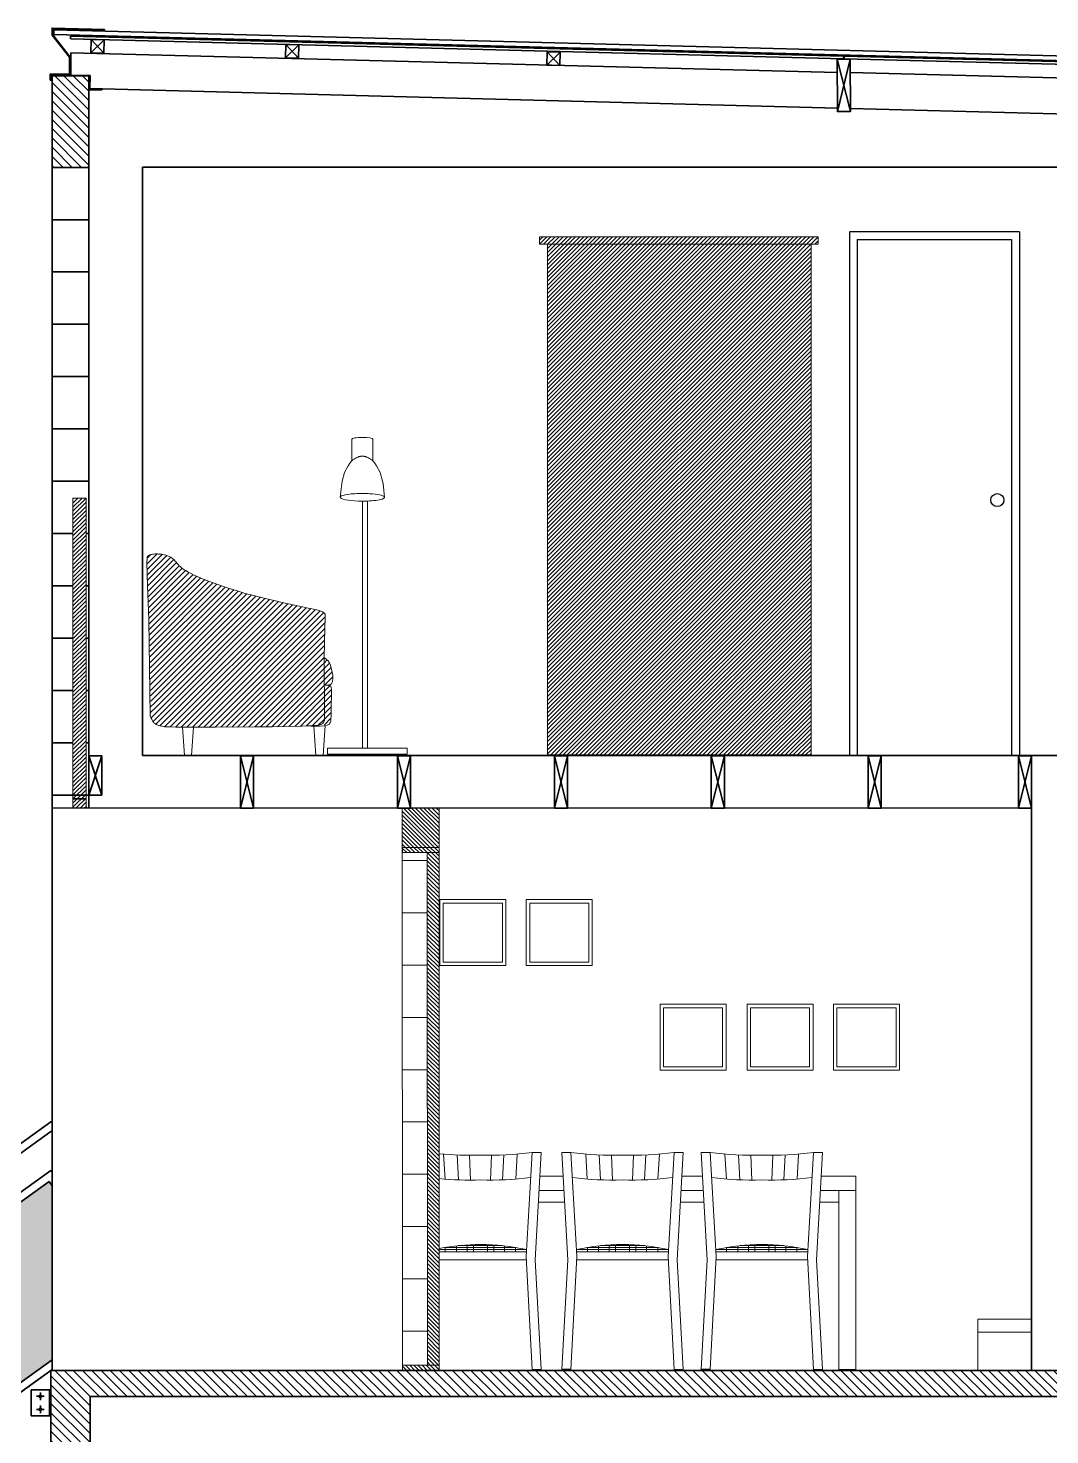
# Model space of a CAD drawing. Header units: metres. Extents: x -90 to 10476, y -9 to 23.
# Drawn here: x -18.14 to -14.23, y 7.2 to 12.58 of the extents above; entities that cross this region are included whole.
import ezdxf

# ---------------------------------------------------------------- set-up
doc = ezdxf.new("R2010")
doc.units = ezdxf.units.M
doc.header["$LTSCALE"] = 5
doc.header["$MEASUREMENT"] = 0
doc.layers.get('0').update_dxf_attribs({"color": 253})
for name, color, linetype, lineweight in [('A-DOOR-FULL', 181, 'Continuous', 25), ('A-ELEV-MBE1', 7, 'Continuous', 35), ('A-ELEV-PATT', 255, 'Continuous', 18), ('A-FURN', 253, 'Continuous', 18), ('A-SECT-MCUT', 7, 'Continuous', 35), ('A-SECT-PATT', 8, 'Continuous', 18)]:
    doc.layers.add(name, color=color, linetype=linetype, lineweight=lineweight)
doc.layers.add('ASHADE', color=7, linetype='Continuous')
pattern_1 = [(135, (-32.031474, 1.858333), (-0.01767767, -0.01767767), [])]
pattern_2 = [(135, (0, -3e-15), (-0.007857724, -0.007857724), [])]

# ---------------------------------------------------------------- blocks, each defined once
blk = doc.blocks.new('A$C23384007')
for points in [[(-30.66, 266.74), (-157.86, 266.74), (-157.86, 263.41), (-30.66, 263.41)], [(-33.9, 263.41), (-154.31, 263.41), (-154.31, 30.26), (-33.9, 30.26)]]:
    blk.add_lwpolyline(points, close=True)

msp = doc.modelspace()

# ---------------------------------------------------------------- hatches: boundary and pattern name
at = {"layer": 'A-ELEV-PATT', "true_color": 0x636466}
h = msp.add_hatch(dxfattribs=at)
h.set_pattern_fill('ANSI31', color=251, scale=0.0035, angle=90)
h.set_pattern_definition(pattern_2)
h.paths.add_polyline_path([(-16.564, 9.5975), (-16.6732, 9.5974), (-16.6732, 9.5972), (-16.7047, 9.5972), (-16.7046, 9.4472), (-16.564, 9.4472)])
h = msp.add_hatch(dxfattribs=at)
h.set_pattern_fill('ANSI31', color=251, scale=0.0035, angle=90)
h.set_pattern_definition(pattern_2)
h.paths.add_polyline_path([(-16.564, 9.4472), (-16.7039, 9.4472), (-16.7039, 9.4272), (-16.564, 9.4272)])
h.paths.add_polyline_path([(-16.5639, 7.4672), (-16.7039, 7.4672), (-16.7039, 7.4472), (-16.5639, 7.4472)])
h = msp.add_hatch(dxfattribs=at)
h.set_pattern_fill('ANSI31', color=251, scale=0.0035, angle=90)
h.set_pattern_definition(pattern_2)
h.paths.add_polyline_path([(-16.564, 9.4272), (-16.609, 9.4272), (-16.6089, 7.4672), (-16.5639, 7.4672)])
at = {"layer": 'A-FURN', "true_color": 0x636466}
h = msp.add_hatch(dxfattribs=at)
h.set_pattern_fill('ANSI31', color=251, scale=0.0035)
h.set_pattern_definition([(45, (14.673119, 0.00189), (-0.007857724, 0.007857724), [])])
h.paths.add_polyline_path([(-15.1417, 11.7534), (-16.1501, 11.7534), (-16.1501, 9.8008), (-15.1417, 9.8008)])
h.paths.add_polyline_path([(-15.1145, 11.7813), (-16.1798, 11.7813), (-16.1798, 11.7534), (-15.1145, 11.7534)])
h = msp.add_hatch(dxfattribs=at)
h.set_pattern_fill('ANSI31', color=251, scale=0.0048)
h.set_pattern_definition([(45, (11.957163, -0.005482), (-0.010776307, 0.010776307), [])])
h.paths.add_polyline_path([(-17.6739, 10.3264), (-17.676, 10.3796), (-17.678, 10.425), (-17.6797, 10.4626), (-17.6808, 10.4925), (-17.6814, 10.5154), (-17.6815, 10.5322), (-17.6812, 10.5441), (-17.6807, 10.5519), (-17.6798, 10.5566), (-17.6788, 10.5592), (-17.6776, 10.5607), (-17.6763, 10.5619), (-17.675, 10.5629), (-17.6735, 10.5638), (-17.672, 10.5647), (-17.6703, 10.5654), (-17.6685, 10.566), (-17.6666, 10.5666), (-17.6645, 10.5671), (-17.6623, 10.5675), (-17.6599, 10.5679), (-17.6574, 10.5683), (-17.6548, 10.5686), (-17.6521, 10.5688), (-17.6493, 10.5689), (-17.6464, 10.569), (-17.6434, 10.569), (-17.6404, 10.569), (-17.6373, 10.5688), (-17.6341, 10.5686), (-17.6309, 10.5682), (-17.6277, 10.5679), (-17.6245, 10.5674), (-17.6212, 10.5669), (-17.618, 10.5663), (-17.6147, 10.5656), (-17.6115, 10.5649), (-17.6082, 10.564), (-17.6051, 10.5631), (-17.602, 10.5621), (-17.599, 10.5611), (-17.5961, 10.5599), (-17.5933, 10.5585), (-17.5906, 10.5571), (-17.5881, 10.5556), (-17.5857, 10.5539), (-17.5834, 10.5521), (-17.5812, 10.5503), (-17.579, 10.5483), (-17.577, 10.5463), (-17.5749, 10.5442), (-17.5729, 10.542), (-17.571, 10.5397), (-17.569, 10.5374), (-17.5672, 10.5352), (-17.5593, 10.5255), (-17.5546, 10.5205), (-17.5492, 10.516), (-17.5412, 10.5105), (-17.5324, 10.5054), (-17.5253, 10.5014), (-17.5171, 10.4971), (-17.5078, 10.4923), (-17.4973, 10.4873), (-17.4857, 10.4819), (-17.4731, 10.4763), (-17.4594, 10.4705), (-17.4446, 10.4645), (-17.4288, 10.4584), (-17.4118, 10.4522), (-17.3938, 10.4459), (-17.3747, 10.4395), (-17.3544, 10.4331), (-17.3329, 10.4266), (-17.3102, 10.4201), (-17.2863, 10.4135), (-17.2612, 10.407), (-17.2353, 10.4005), (-17.2093, 10.3942), (-17.1836, 10.3882), (-17.1589, 10.3825), (-17.1356, 10.3773), (-17.1143, 10.3726), (-17.0955, 10.3685), (-17.0797, 10.3651), (-17.0666, 10.3624), (-17.0559, 10.3602), (-17.0472, 10.3584), (-17.0403, 10.357), (-17.0347, 10.3558), (-17.0301, 10.3547), (-17.0263, 10.3537), (-17.0228, 10.3527), (-17.0196, 10.3516), (-17.0167, 10.3505), (-17.0142, 10.3494), (-17.0119, 10.3484), (-17.0099, 10.3474), (-17.0081, 10.3464), (-17.0066, 10.3456), (-17.0053, 10.3449), (-17.0043, 10.3442), (-17.0034, 10.3437), (-17.0026, 10.3431), (-17.002, 10.3426), (-17.0015, 10.3421), (-17.0011, 10.3415), (-17.0007, 10.3408), (-17.0003, 10.34), (-16.9999, 10.3389), (-16.9997, 10.337), (-16.9994, 10.3342), (-16.9993, 10.3302), (-16.9993, 10.3247), (-16.9994, 10.3174), (-16.9996, 10.308), (-17, 10.2964), (-17.0005, 10.2828), (-17.0013, 10.2617), (-17.1728, 10.2528), (-17.2584, 10.2405), (-17.3226, 10.2251), (-17.3308, 10.218), (-17.3417, 10.2175), (-17.3561, 10.2166), (-17.3701, 10.2156), (-17.3838, 10.2145), (-17.3971, 10.2131), (-17.41, 10.2116), (-17.4225, 10.2097), (-17.4346, 10.2076), (-17.4464, 10.2052), (-17.4579, 10.2025), (-17.469, 10.1994), (-17.4798, 10.1959), (-17.4903, 10.192), (-17.5005, 10.1879), (-17.5104, 10.1834), (-17.5201, 10.1787), (-17.5296, 10.1737), (-17.5389, 10.1685), (-17.548, 10.1632), (-17.557, 10.1577), (-17.5658, 10.1521), (-17.5744, 10.1464), (-17.5827, 10.1406), (-17.5908, 10.1349), (-17.5985, 10.1291), (-17.6058, 10.1234), (-17.6127, 10.1177), (-17.6192, 10.1122), (-17.6253, 10.1067), (-17.6309, 10.1014), (-17.6361, 10.0961), (-17.6433, 10.0883), (-17.6515, 10.0781), (-17.6584, 10.068), (-17.6639, 10.0582), (-17.6682, 10.0485), (-17.6687, 10.1224), (-17.67, 10.1977), (-17.6718, 10.2658)])
h.paths.add_polyline_path([(-17.4464, 10.2052), (-17.4346, 10.2076), (-17.4225, 10.2097), (-17.41, 10.2116), (-17.3971, 10.2131), (-17.3838, 10.2145), (-17.3701, 10.2156), (-17.3561, 10.2166), (-17.3417, 10.2175), (-17.3271, 10.2182), (-17.3123, 10.2188), (-17.2974, 10.2194), (-17.2824, 10.22), (-17.2674, 10.2206), (-17.2526, 10.2212), (-17.2379, 10.2219), (-17.2232, 10.2227), (-17.2084, 10.2234), (-17.1935, 10.224), (-17.1781, 10.2246), (-17.1624, 10.225), (-17.146, 10.2252), (-17.1288, 10.2251), (-17.1109, 10.2248), (-17.0922, 10.2243), (-17.0727, 10.2237), (-17.0526, 10.2229), (-17.0318, 10.2221), (-17.0105, 10.2214), (-17.0027, 10.2211), (-17.0029, 10.2162), (-17.0034, 10.1985), (-17.0037, 10.1811), (-17.004, 10.1643), (-17.0041, 10.1434), (-17.007, 10.1434), (-17.0232, 10.1433), (-17.04, 10.1433), (-17.0571, 10.1433), (-17.0745, 10.1435), (-17.092, 10.1436), (-17.1096, 10.1437), (-17.1271, 10.1438), (-17.1445, 10.1439), (-17.1617, 10.1439), (-17.1787, 10.1439), (-17.1954, 10.1438), (-17.2119, 10.1436), (-17.2281, 10.1434), (-17.244, 10.143), (-17.2595, 10.1426), (-17.2748, 10.1422), (-17.2897, 10.1416), (-17.3043, 10.1409), (-17.3185, 10.1401), (-17.3324, 10.1392), (-17.3459, 10.1382), (-17.3591, 10.137), (-17.372, 10.1357), (-17.3846, 10.1343), (-17.3968, 10.1326), (-17.4087, 10.1308), (-17.4204, 10.1288), (-17.4317, 10.1266), (-17.4429, 10.1242), (-17.4538, 10.1216), (-17.4644, 10.1188), (-17.4749, 10.1157), (-17.4852, 10.1125), (-17.4953, 10.1092), (-17.5052, 10.1059), (-17.5149, 10.1026), (-17.5243, 10.0995), (-17.5336, 10.0967), (-17.5426, 10.0941), (-17.5514, 10.0918), (-17.5599, 10.0898), (-17.5681, 10.088), (-17.581, 10.0851), (-17.5943, 10.0815), (-17.6057, 10.0768), (-17.6152, 10.0704), (-17.6217, 10.0644), (-17.6258, 10.0602), (-17.6298, 10.0558), (-17.6339, 10.0511), (-17.6381, 10.0463), (-17.6426, 10.0413), (-17.6503, 10.0328), (-17.6578, 10.0237), (-17.6643, 10.0131), (-17.6652, 10.0145), (-17.6666, 10.0169), (-17.6679, 10.0194), (-17.6682, 10.0202), (-17.6681, 10.04), (-17.6682, 10.0479), (-17.667, 10.0513), (-17.665, 10.0559), (-17.6626, 10.0607), (-17.6598, 10.0655), (-17.6567, 10.0705), (-17.6533, 10.0755), (-17.6495, 10.0806), (-17.6454, 10.0857), (-17.6409, 10.0908), (-17.6361, 10.0961), (-17.6309, 10.1014), (-17.6253, 10.1067), (-17.6192, 10.1122), (-17.6127, 10.1177), (-17.6058, 10.1234), (-17.5985, 10.1291), (-17.5908, 10.1349), (-17.5827, 10.1406), (-17.5744, 10.1464), (-17.5658, 10.1521), (-17.557, 10.1577), (-17.548, 10.1632), (-17.5389, 10.1685), (-17.5296, 10.1737), (-17.5201, 10.1787), (-17.5104, 10.1834), (-17.5005, 10.1879), (-17.4903, 10.192), (-17.4798, 10.1959), (-17.469, 10.1994), (-17.4579, 10.2025)])
h.paths.add_polyline_path([(-17.2584, 10.2405), (-17.1728, 10.2528), (-17.0013, 10.2617), (-17.0017, 10.2511), (-17.0023, 10.2339), (-17.0027, 10.2211), (-17.0105, 10.2214), (-17.0318, 10.2221), (-17.0526, 10.2229), (-17.0727, 10.2237), (-17.0922, 10.2243), (-17.1109, 10.2248), (-17.1288, 10.2251), (-17.146, 10.2252), (-17.1624, 10.225), (-17.1781, 10.2246), (-17.1935, 10.224), (-17.2084, 10.2234), (-17.2232, 10.2227), (-17.2379, 10.2219), (-17.2526, 10.2212), (-17.2674, 10.2206), (-17.2824, 10.22), (-17.2974, 10.2194), (-17.3123, 10.2188), (-17.3308, 10.218), (-17.3226, 10.2251)], flags=17)
h.paths.add_polyline_path([(-17.6339, 10.0511), (-17.6298, 10.0558), (-17.6258, 10.0602), (-17.6217, 10.0644), (-17.6175, 10.0683), (-17.613, 10.0719), (-17.6082, 10.0751), (-17.6028, 10.078), (-17.5969, 10.0804), (-17.5904, 10.0825), (-17.5834, 10.0844), (-17.576, 10.0862), (-17.5681, 10.088), (-17.5542, 10.0911), (-17.5426, 10.0941), (-17.5336, 10.0967), (-17.5243, 10.0995), (-17.5149, 10.1026), (-17.5052, 10.1059), (-17.4953, 10.1092), (-17.4852, 10.1125), (-17.4749, 10.1157), (-17.4644, 10.1188), (-17.4538, 10.1216), (-17.4429, 10.1242), (-17.4317, 10.1266), (-17.4204, 10.1288), (-17.4087, 10.1308), (-17.3968, 10.1326), (-17.3846, 10.1343), (-17.372, 10.1357), (-17.3591, 10.137), (-17.3459, 10.1382), (-17.3324, 10.1392), (-17.3185, 10.1401), (-17.3043, 10.1409), (-17.2897, 10.1416), (-17.2748, 10.1422), (-17.2595, 10.1426), (-17.244, 10.143), (-17.2281, 10.1434), (-17.2119, 10.1436), (-17.1954, 10.1438), (-17.1787, 10.1439), (-17.1617, 10.1439), (-17.1445, 10.1439), (-17.1271, 10.1438), (-17.1096, 10.1437), (-17.092, 10.1436), (-17.0745, 10.1435), (-17.0571, 10.1433), (-17.04, 10.1433), (-17.0232, 10.1433), (-17.0041, 10.1434), (-17.0041, 10.1324), (-17.0039, 10.1169), (-17.0038, 10.1017), (-17.0035, 10.0864), (-17.0031, 10.0671), (-17.0029, 10.0554), (-17.0026, 10.0395), (-17.0023, 10.0235), (-17.0021, 10.0076), (-17.0019, 9.9923), (-17.0018, 9.9778), (-17.0018, 9.9644), (-17.0019, 9.9523), (-17.0021, 9.9419), (-17.0027, 9.9334), (-17.0044, 9.9267), (-17.0085, 9.9214), (-17.013, 9.9138), (-17.0249, 9.9109), (-17.0452, 9.9126), (-17.0691, 9.9112), (-17.1007, 9.9101), (-17.1404, 9.9093), (-17.1867, 9.9085), (-17.2376, 9.908), (-17.291, 9.9075), (-17.3447, 9.9072), (-17.3967, 9.907), (-17.4449, 9.9068), (-17.4794, 9.9068), (-17.4795, 9.9067), (-17.5448, 9.9067), (-17.5447, 9.9069), (-17.5501, 9.907), (-17.5719, 9.9072), (-17.5886, 9.9075), (-17.601, 9.9079), (-17.6102, 9.9084), (-17.617, 9.909), (-17.6223, 9.9097), (-17.627, 9.9105), (-17.6313, 9.9115), (-17.6351, 9.9126), (-17.6386, 9.9138), (-17.6418, 9.9151), (-17.6446, 9.9165), (-17.6473, 9.9181), (-17.6498, 9.9198), (-17.6521, 9.9217), (-17.6544, 9.9239), (-17.6566, 9.9264), (-17.6588, 9.9296), (-17.661, 9.9334), (-17.6634, 9.9381), (-17.6659, 9.9437), (-17.6685, 9.9505), (-17.6682, 10.0196), (-17.663, 10.0108), (-17.663, 10.0112), (-17.6604, 10.0079), (-17.657, 10.0038), (-17.655, 10.0014), (-17.653, 9.9987), (-17.6508, 9.9957), (-17.6485, 9.9924), (-17.6439, 9.9856), (-17.6391, 9.9787), (-17.6331, 9.9714), (-17.6265, 9.9652), (-17.6189, 9.9607), (-17.6101, 9.9578), (-17.5995, 9.9564), (-17.5897, 9.9564), (-17.5825, 9.9567), (-17.5696, 9.9572), (-17.5666, 9.9569), (-17.5748, 9.957), (-17.5825, 9.9567), (-17.5897, 9.9564), (-17.5962, 9.9564), (-17.6021, 9.9567), (-17.6074, 9.9574), (-17.6123, 9.9585), (-17.6168, 9.96), (-17.6209, 9.9618), (-17.6246, 9.9641), (-17.6282, 9.9668), (-17.6316, 9.97), (-17.6348, 9.9734), (-17.6378, 9.9772), (-17.6407, 9.981), (-17.6434, 9.9849), (-17.646, 9.9887), (-17.6512, 9.9964), (-17.6557, 10.0022), (-17.6588, 10.006), (-17.6605, 10.0082), (-17.6622, 10.0102), (-17.663, 10.0113), (-17.6628, 10.0143), (-17.6614, 10.0179), (-17.6589, 10.022), (-17.6555, 10.0265), (-17.6515, 10.0313), (-17.6472, 10.0362), (-17.6388, 10.0455)])
h.paths.add_polyline_path([(-17.0038, 10.1017), (-17.0039, 10.1169), (-17.0041, 10.1324), (-17.0041, 10.1434), (-16.9913, 10.1436), (-16.9797, 10.1439), (-16.9792, 10.1424), (-16.9784, 10.1399), (-16.9776, 10.1374), (-16.9768, 10.1347), (-16.9761, 10.1319), (-16.9753, 10.1289), (-16.9745, 10.1257), (-16.9737, 10.1223), (-16.9729, 10.1188), (-16.9722, 10.1153), (-16.9715, 10.1118), (-16.9709, 10.1084), (-16.9703, 10.1051), (-16.97, 10.1021), (-16.9697, 10.0992), (-16.9696, 10.0967), (-16.9697, 10.0943), (-16.9698, 10.0921), (-16.97, 10.0899), (-16.9704, 10.0879), (-16.9707, 10.0859), (-16.9712, 10.0839), (-16.9717, 10.0819), (-16.9722, 10.0798), (-16.9729, 10.0779), (-16.9737, 10.0759), (-16.9748, 10.0741), (-16.976, 10.0725), (-16.9775, 10.0711), (-16.9794, 10.0698), (-16.9815, 10.0689), (-16.9839, 10.0682), (-16.9863, 10.0677), (-16.9886, 10.0673), (-16.9907, 10.0671), (-16.9923, 10.067), (-16.9934, 10.067), (-16.9938, 10.0669), (-17.0031, 10.0671), (-17.0032, 10.071), (-17.0035, 10.0864)])
h.paths.add_polyline_path([(-17.0026, 10.0395), (-17.0029, 10.0554), (-17.0031, 10.0671), (-16.9934, 10.0669), (-16.9923, 10.0669), (-16.9907, 10.0668), (-16.9887, 10.0666), (-16.9865, 10.0663), (-16.9842, 10.0659), (-16.9821, 10.0653), (-16.9802, 10.0645), (-16.9787, 10.0634), (-16.9776, 10.0619), (-16.9768, 10.0597), (-16.9762, 10.0567), (-16.9759, 10.0527), (-16.9757, 10.0474), (-16.9757, 10.0407), (-16.9757, 10.0323), (-16.9757, 10.0222), (-16.9757, 10.0106), (-16.9758, 9.9982), (-16.9759, 9.9853), (-16.9762, 9.9723), (-16.9765, 9.9599), (-16.9769, 9.9496), (-17.002, 9.9481), (-17.0019, 9.9523), (-17.0018, 9.9644), (-17.0018, 9.9778), (-17.0019, 9.9923), (-17.0021, 10.0076), (-17.0023, 10.0235)])
h.paths.add_polyline_path([(-17.002, 9.9481), (-16.9769, 9.9496), (-16.977, 9.9483), (-16.9776, 9.9382), (-16.978, 9.9344), (-17.0026, 9.9344), (-17.0021, 9.9419)])
h.paths.add_polyline_path([(-17.0044, 9.9267), (-17.0024, 9.9344), (-16.978, 9.9344), (-16.9785, 9.9298), (-16.9806, 9.9231), (-16.9922, 9.9158), (-17.0223, 9.9158), (-17.0085, 9.9214)])
h.paths.add_polyline_path([(-17.004, 10.1643), (-17.0039, 10.1718), (-17.0012, 10.1705), (-16.9966, 10.1676), (-16.9928, 10.1647), (-16.9897, 10.1617), (-16.9872, 10.1587), (-16.9852, 10.1558), (-16.9836, 10.1529), (-16.9823, 10.1502), (-16.9811, 10.1475), (-16.9801, 10.145), (-16.9797, 10.1439), (-16.9913, 10.1436), (-17.0041, 10.1434), (-17.0041, 10.1481)])
at = {"layer": 'A-SECT-PATT'}
h = msp.add_hatch(dxfattribs=at)
h.set_pattern_fill('ANSI31', color=256, scale=0.2, angle=90, style=0)
h.set_pattern_definition(pattern_1)
h.paths.add_polyline_path([(-17.9039, 12.3972), (-17.9039, 12.0534), (-18.0439, 12.0534), (-18.0439, 12.3972)])
h.paths.add_polyline_path([(-17.9039, 12.0534), (-17.9039, 12.0472), (-18.0439, 12.0472), (-18.0439, 12.0534)])
h = msp.add_hatch(dxfattribs=at)
h.set_pattern_fill('ANSI31', color=256, scale=0.0035, angle=90, style=0)
h.set_pattern_definition([(45, (-42.338397, -16.408025), (-0.007857724, 0.007857724), [])])
h.paths.add_polyline_path([(-17.964, 10.7826), (-17.914, 10.7828), (-17.914, 9.5978), (-17.964, 9.5978)])
h = msp.add_hatch(dxfattribs=at)
h.set_pattern_fill('DOTS', color=256, scale=0.4, angle=362.9169, style=0)
h.set_pattern_definition([(2.91694, (-32.031474, 1.858333), (0.011211598, 0.025603712), [0, -0.025])])
h.paths.add_polyline_path([(-18.0554, 8.1692), (-18.0439, 8.1533), (-18.0439, 8.0472), (-18.0439, 7.8472), (-18.0439, 7.6472), (-18.0439, 7.4875), (-19.6681, 6.3186), (-19.9952, 6.7731)])
h = msp.add_hatch(dxfattribs=at)
h.set_pattern_fill('ANSI31', color=256, scale=0.2, angle=90, style=0)
h.set_pattern_definition(pattern_1)
h.paths.add_polyline_path([(-11.9986, 7.4472), (-11.9986, 7.0979), (-12.1486, 7.0979), (-12.1486, 7.3472), (-17.8986, 7.3472), (-17.8986, 7.0979), (-18.0486, 7.0979), (-18.0486, 7.4472)])

# ---------------------------------------------------------------- linework, layer by layer
msp.add_line((-17.9139, 9.6037), (-17.9139, 9.597))
at = {"layer": 'A-DOOR-FULL'}
for p, q in [((-14.3449, 11.8009), (-14.9949, 11.8009)), ((-14.9949, 11.8009), (-14.9946, 9.7994)), ((-14.3449, 11.8009), (-14.3449, 9.8009)), ((-14.9949, 11.7709), (-14.9949, 11.7709)), ((-14.9649, 11.7709), (-14.3749, 11.7709)), ((-14.9649, 11.7709), (-14.9649, 9.8009)), ((-14.3749, 11.7709), (-14.3745, 9.8009)), ((-14.3337, 11.7709), (-14.3337, 11.7709))]:
    msp.add_line(p, q, dxfattribs=at)
msp.add_circle((-14.4293, 10.7749), 0.025, dxfattribs=at)
at = {"layer": 'A-ELEV-MBE1'}
for p, q in [((-18.037, 12.5735), (-18.0375, 12.5555)), ((-11.987, 12.3983), (-18.0375, 12.5555)), ((-11.9865, 12.4163), (-18.037, 12.5735)), ((-17.8429, 12.574), (-17.843, 12.571)), ((-15.0418, 12.4097), (-17.9724, 12.4857)), ((-18.0506, 12.3807), (-18.0476, 12.3807)), ((-17.9716, 12.399), (-17.8987, 12.399)), ((-17.9039, 12.3937), (-17.9009, 12.3937)), ((-17.8987, 12.399), (-17.899, 12.349)), ((-13.5016, 12.371), (-14.9918, 12.4095)), ((-15.0406, 12.273), (-17.899, 12.349)), ((-17.8539, 12.3467), (-17.8539, 12.3437)), ((-13.5016, 12.2331), (-14.9906, 12.2717)), ((-18.0439, 12.0472), (-17.9039, 12.0472)), ((-18.0439, 7.4505), (-18.0439, 12.047)), ((-17.9039, 12.0472), (-17.904, 9.597)), ((-17.6986, 12.048), (-14.2986, 12.048)), ((-14.2986, 12.048), (-13.4986, 12.048)), ((-17.9139, 11.8472), (-18.0439, 11.8472)), ((-18.0439, 11.8472), (-18.0039, 11.8472)), ((-17.9139, 11.8472), (-17.9039, 11.8472)), ((-17.9039, 11.6472), (-18.0439, 11.6472)), ((-18.0439, 11.6472), (-18.0039, 11.6472)), ((-17.9039, 11.6472), (-18.0439, 11.6472)), ((-18.0439, 11.6472), (-18.0039, 11.6472)), ((-17.9039, 11.6472), (-18.0439, 11.6472)), ((-18.0439, 11.6472), (-18.0039, 11.6472)), ((-17.9139, 11.6472), (-17.9039, 11.6472)), ((-17.9639, 11.4472), (-18.0439, 11.4472)), ((-18.0439, 11.4472), (-18.0039, 11.4472)), ((-17.9139, 11.4472), (-18.0439, 11.4472)), ((-18.0439, 11.4472), (-18.0039, 11.4472)), ((-17.9139, 11.4472), (-17.9039, 11.4472)), ((-17.9639, 11.2472), (-18.0439, 11.2472)), ((-18.0439, 11.2472), (-18.0039, 11.2472)), ((-18.0439, 11.2472), (-17.9139, 11.2472)), ((-18.0039, 11.2472), (-18.0439, 11.2472)), ((-17.9139, 11.2472), (-17.9039, 11.2472)), ((-18.0439, 11.0472), (-17.9089, 11.0471)), ((-18.0039, 11.0472), (-18.0439, 11.0472)), ((-17.9139, 11.0471), (-17.9039, 11.0471)), ((-17.9639, 10.8471), (-18.0439, 10.8471)), ((-17.9639, 10.8471), (-17.9139, 10.8471)), ((-17.9139, 10.8471), (-17.9039, 10.8471)), ((-18.0439, 10.6472), (-17.9639, 10.6472)), ((-17.9139, 10.6471), (-17.9039, 10.6471)), ((-17.9639, 10.4472), (-18.0439, 10.4472)), ((-18.0439, 10.4472), (-17.9639, 10.4472)), ((-17.9139, 10.4471), (-17.9039, 10.4471)), ((-17.9639, 10.2472), (-18.0439, 10.2472)), ((-18.0439, 10.2472), (-17.9639, 10.2472)), ((-17.9139, 10.2471), (-17.9039, 10.2471)), ((-18.0439, 10.0472), (-17.9639, 10.0472)), ((-17.9639, 10.0472), (-18.0439, 10.0472)), ((-17.9139, 10.0472), (-17.9039, 10.0472)), ((-17.9039, 10.0472), (-17.9039, 9.8472)), ((-17.9639, 9.8472), (-18.0439, 9.8472)), ((-18.0439, 9.8472), (-17.9639, 9.8472)), ((-17.9139, 9.8472), (-17.9039, 9.8472)), ((-17.9039, 9.8472), (-17.9039, 9.6472)), ((-17.6986, 9.7985), (-14.2986, 9.7985)), ((-13.9486, 9.7985), (-14.8982, 9.7985)), ((-14.2986, 9.7772), (-14.2986, 7.4479)), ((-18.0439, 9.6472), (-17.9639, 9.6472)), ((-17.9639, 9.6472), (-18.0439, 9.6472)), ((-17.9639, 9.6472), (-17.9139, 9.6472)), ((-17.9639, 9.6322), (-17.9139, 9.6322)), ((-17.9139, 9.6472), (-17.9039, 9.6472)), ((-18.0439, 9.5969), (-14.2986, 9.5983)), ((-18.0486, 8.3972), (-21.5486, 5.8782)), ((-18.0486, 8.3972), (-18.0439, 8.3972)), ((-18.0486, 8.3602), (-21.5067, 5.8714)), ((-18.0486, 8.3602), (-18.0439, 8.3602)), ((-18.0486, 7.4472), (-21.5486, 4.9272)), ((-18.0486, 7.2008), (-18.0486, 7.4472)), ((-18.1236, 7.3732), (-18.1236, 7.2732)), ((-18.1236, 7.3732), (-18.0486, 7.3732)), ((-18.0536, 7.3732), (-18.0536, 7.2732)), ((-18.1036, 7.3482), (-18.0736, 7.3482)), ((-18.0886, 7.3332), (-18.0886, 7.3632)), ((-18.1236, 7.2732), (-18.0486, 7.2732)), ((-18.1036, 7.2982), (-18.0736, 7.2982)), ((-18.0886, 7.3132), (-18.0886, 7.2832))]:
    msp.add_line(p, q, dxfattribs=at)
for points in [[(-17.8429, 12.574), (-18.0439, 12.5796), (-18.0439, 12.5524), (-17.9772, 12.468), (-17.9772, 12.4037), (-18.0506, 12.4037), (-18.0506, 12.3807)], [(-17.843, 12.571), (-18.0409, 12.5765), (-18.0409, 12.5534), (-17.9742, 12.469), (-17.9742, 12.4007), (-18.0476, 12.4007), (-18.0476, 12.3807)], [(-17.9724, 12.4857), (-17.9716, 12.399)], [(-17.9039, 12.3937), (-17.9039, 12.3437), (-17.8539, 12.3437), (-17.8539, 12.3437)], [(-17.9009, 12.3937), (-17.9009, 12.3467), (-17.8539, 12.3467)], [(-17.6986, 9.7985), (-17.6986, 12.048)], [(-14.2986, 9.4485), (-14.2986, 7.4472)], [(-18.0439, 8.2047), (-18.0486, 8.2111), (-20.0371, 6.7799), (-19.6749, 6.2767), (-18.0439, 7.4505)], [(-18.0439, 8.1533), (-18.0554, 8.1692), (-19.9952, 6.7731), (-19.6681, 6.3186), (-18.0439, 7.4875)]]:
    msp.add_lwpolyline(points, dxfattribs=at)
for centre in [(-18.0886, 7.3482), (-18.0886, 7.2982)]:
    msp.add_circle(centre, 0.005, dxfattribs=at)
at = {"layer": 'A-ELEV-PATT'}
for p, q in [((-17.9139, 10.7826), (-17.9641, 10.7826)), ((-17.9641, 10.7826), (-17.9641, 9.5969)), ((-17.9139, 9.6037), (-17.9139, 10.7826)), ((-16.7039, 7.4472), (-16.7047, 9.5972)), ((-16.564, 9.5975), (-16.5639, 7.4472)), ((-16.7039, 9.4472), (-16.564, 9.4472)), ((-16.7039, 9.4472), (-16.7039, 9.4272)), ((-16.7039, 9.4272), (-16.564, 9.4272)), ((-16.609, 9.4272), (-16.6089, 7.4672)), ((-16.7047, 9.3972), (-16.609, 9.3972)), ((-16.609, 9.1972), (-16.7045, 9.1972)), ((-16.7045, 8.9972), (-16.609, 8.9972)), ((-16.609, 8.7972), (-16.7044, 8.7971)), ((-16.7044, 8.5971), (-16.609, 8.5971)), ((-16.609, 8.3971), (-16.7043, 8.3971)), ((-16.7043, 8.1971), (-16.609, 8.1971)), ((-16.6089, 7.9971), (-16.7041, 7.997)), ((-16.7041, 7.797), (-16.6089, 7.797)), ((-14.5036, 7.5929), (-14.5036, 7.6429)), ((-14.5036, 7.6429), (-14.2986, 7.6429)), ((-16.6089, 7.597), (-16.704, 7.597)), ((-14.5036, 7.4472), (-14.5036, 7.5929)), ((-14.5036, 7.5929), (-14.2986, 7.5929)), ((-16.7039, 7.4672), (-16.5639, 7.4672))]:
    msp.add_line(p, q, dxfattribs=at)
msp.add_lwpolyline([(-16.609, 9.4272), (-16.564, 9.4272), (-16.5639, 7.4672), (-16.6089, 7.4672), (-16.609, 9.4272)], dxfattribs=at)
at = {"layer": 'A-FURN'}
for p, q in [((-16.8977, 11.0078), (-16.8977, 10.9247)), ((-16.8172, 10.9247), (-16.8172, 11.0078)), ((-16.935, 10.8471), (-16.9425, 10.7863)), ((-16.8564, 10.7708), (-16.8564, 9.826)), ((-16.8373, 9.826), (-16.8373, 10.7714)), ((-17.6814, 10.5382), (-17.6806, 10.5487)), ((-17.6806, 10.5487), (-17.6798, 10.5566)), ((-17.6798, 10.5566), (-17.6785, 10.56)), ((-17.6785, 10.56), (-17.677, 10.5613)), ((-17.677, 10.5613), (-17.6757, 10.5624)), ((-17.6757, 10.5624), (-17.6728, 10.5643)), ((-17.6728, 10.5643), (-17.6703, 10.5654)), ((-17.6703, 10.5654), (-17.6685, 10.566)), ((-17.6685, 10.566), (-17.6656, 10.5668)), ((-17.6656, 10.5668), (-17.6634, 10.5673)), ((-17.6634, 10.5673), (-17.6587, 10.5681)), ((-17.6587, 10.5681), (-17.6561, 10.5684)), ((-17.6561, 10.5684), (-17.6548, 10.5686)), ((-17.6548, 10.5686), (-17.6493, 10.5689)), ((-17.6493, 10.5689), (-17.6449, 10.569)), ((-17.6449, 10.569), (-17.6404, 10.569)), ((-17.6404, 10.569), (-17.6373, 10.5688)), ((-17.6373, 10.5688), (-17.6357, 10.5687)), ((-17.6357, 10.5687), (-17.6293, 10.5681)), ((-17.6293, 10.5681), (-17.6261, 10.5676)), ((-17.6261, 10.5676), (-17.6147, 10.5656)), ((-17.6147, 10.5656), (-17.6078, 10.564)), ((-17.6078, 10.564), (-17.602, 10.5621)), ((-17.602, 10.5621), (-17.5981, 10.5608)), ((-17.5981, 10.5608), (-17.5961, 10.5599)), ((-17.5961, 10.5599), (-17.5933, 10.5585)), ((-17.5933, 10.5585), (-17.59, 10.5565)), ((-17.59, 10.5565), (-17.5879, 10.5556)), ((-17.5879, 10.5556), (-17.582, 10.5506)), ((-17.582, 10.5506), (-17.578, 10.5473)), ((-17.578, 10.5473), (-17.5765, 10.5461)), ((-17.5765, 10.5461), (-17.5753, 10.5448)), ((-17.5753, 10.5448), (-17.5739, 10.5431)), ((-17.5739, 10.5431), (-17.5729, 10.542)), ((-17.6793, 10.4489), (-17.6814, 10.5382)), ((-17.5729, 10.542), (-17.57, 10.5387)), ((-17.57, 10.5387), (-17.5681, 10.5362)), ((-17.5681, 10.5362), (-17.5652, 10.5327)), ((-17.5652, 10.5327), (-17.5628, 10.5297)), ((-17.5628, 10.5297), (-17.5606, 10.5271)), ((-17.5606, 10.5271), (-17.5577, 10.5238)), ((-17.5577, 10.5238), (-17.5546, 10.5206)), ((-17.5546, 10.5206), (-17.552, 10.5184)), ((-17.552, 10.5184), (-17.5473, 10.5147)), ((-17.5473, 10.5147), (-17.5433, 10.5119)), ((-17.5433, 10.5119), (-17.5383, 10.5088)), ((-17.5383, 10.5088), (-17.5324, 10.5054)), ((-17.5324, 10.5054), (-17.5233, 10.5)), ((-17.5233, 10.5), (-17.5125, 10.4947)), ((-17.5125, 10.4947), (-17.5025, 10.4898)), ((-17.5025, 10.4898), (-17.4843, 10.4807)), ((-17.6736, 10.318), (-17.6793, 10.4489)), ((-17.4843, 10.4807), (-17.4751, 10.4768)), ((-17.4751, 10.4768), (-17.4629, 10.4717)), ((-17.4629, 10.4717), (-17.4323, 10.4599)), ((-17.4323, 10.4599), (-17.4067, 10.451)), ((-17.4067, 10.451), (-17.3747, 10.4395)), ((-17.3747, 10.4395), (-17.3581, 10.4343)), ((-17.3581, 10.4343), (-17.3356, 10.4275)), ((-17.3356, 10.4275), (-17.3055, 10.4184)), ((-17.3055, 10.4184), (-17.2737, 10.4103)), ((-17.2737, 10.4103), (-17.2482, 10.4038)), ((-17.2482, 10.4038), (-17.2176, 10.3959)), ((-17.2176, 10.3959), (-17.1944, 10.3907)), ((-17.1944, 10.3907), (-17.1589, 10.3825)), ((-17.1589, 10.3825), (-17.1331, 10.3767)), ((-17.1331, 10.3767), (-17.1046, 10.3705)), ((-17.1046, 10.3705), (-17.0797, 10.3651)), ((-17.0797, 10.3651), (-17.0646, 10.3619)), ((-17.0646, 10.3619), (-17.0559, 10.3602)), ((-17.0559, 10.3602), (-17.0437, 10.3577)), ((-17.0437, 10.3577), (-17.0263, 10.3537)), ((-17.0263, 10.3537), (-17.0099, 10.3479)), ((-17.0099, 10.3479), (-17.0026, 10.3431)), ((-17.0026, 10.3431), (-17.0015, 10.3421)), ((-17.0015, 10.3421), (-17.0003, 10.34)), ((-17.0003, 10.34), (-16.9999, 10.3389)), ((-16.9999, 10.3389), (-16.9997, 10.337)), ((-16.9997, 10.337), (-16.9994, 10.3322)), ((-16.9994, 10.3322), (-16.9994, 10.3257)), ((-17.6685, 9.9505), (-17.6736, 10.318)), ((-17.0008, 10.2868), (-17.0039, 10.1718)), ((-16.9994, 10.3257), (-17.0008, 10.2868)), ((-17.0039, 10.1718), (-17.002, 9.9471)), ((-17.0012, 10.1705), (-17.0039, 10.1718)), ((-16.9994, 10.1693), (-17.0012, 10.1705)), ((-16.9966, 10.1676), (-16.9994, 10.1693)), ((-16.9928, 10.1647), (-16.9966, 10.1676)), ((-16.9897, 10.1617), (-16.9928, 10.1647)), ((-16.9872, 10.1587), (-16.9897, 10.1617)), ((-16.9852, 10.1558), (-16.9872, 10.1587)), ((-16.9836, 10.1529), (-16.9852, 10.1558)), ((-16.9803, 10.1464), (-16.9836, 10.1529)), ((-16.9788, 10.1412), (-16.9803, 10.1464)), ((-16.9764, 10.1333), (-16.9788, 10.1412)), ((-16.9738, 10.1215), (-16.9764, 10.1333)), ((-16.9726, 10.1158), (-16.9738, 10.1215)), ((-16.9706, 10.1068), (-16.9726, 10.1158)), ((-16.9985, 10.067), (-17.0031, 10.0669)), ((-16.9923, 10.067), (-16.9985, 10.067)), ((-16.9936, 10.0669), (-16.9907, 10.0671)), ((-16.9897, 10.0667), (-16.9923, 10.067)), ((-16.9907, 10.0671), (-16.9875, 10.0675)), ((-16.9865, 10.0663), (-16.9897, 10.0667)), ((-16.9875, 10.0675), (-16.9851, 10.0679)), ((-16.9842, 10.0659), (-16.9865, 10.0663)), ((-16.9851, 10.0679), (-16.9839, 10.0682)), ((-16.9821, 10.0653), (-16.9842, 10.0659)), ((-16.9839, 10.0682), (-16.9815, 10.0689)), ((-16.9802, 10.0645), (-16.9821, 10.0653)), ((-16.9815, 10.0689), (-16.9794, 10.0698)), ((-16.9787, 10.0634), (-16.9802, 10.0645)), ((-16.9794, 10.0698), (-16.9775, 10.0707)), ((-16.9776, 10.0619), (-16.9787, 10.0634)), ((-16.9768, 10.0597), (-16.9776, 10.0619)), ((-16.9775, 10.0707), (-16.976, 10.0725)), ((-16.9762, 10.0567), (-16.9768, 10.0597)), ((-16.976, 10.0725), (-16.9737, 10.0759)), ((-16.9737, 10.0759), (-16.9719, 10.0809)), ((-16.9719, 10.0809), (-16.971, 10.0849)), ((-16.971, 10.0849), (-16.9699, 10.0907)), ((-16.9698, 10.0999), (-16.9706, 10.1068)), ((-16.9699, 10.095), (-16.9698, 10.0999)), ((-16.9699, 10.0907), (-16.9699, 10.095)), ((-16.9763, 9.9741), (-16.9757, 10.0441)), ((-16.9759, 10.0519), (-16.9762, 10.0567)), ((-16.9757, 10.0441), (-16.9759, 10.0519)), ((-16.9769, 9.9493), (-16.9764, 9.9679)), ((-16.9764, 9.9679), (-16.9763, 9.9741)), ((-17.6659, 9.9437), (-17.6685, 9.9505)), ((-17.6629, 9.9373), (-17.6659, 9.9437)), ((-17.6612, 9.9341), (-17.6629, 9.9373)), ((-17.6586, 9.9288), (-17.6612, 9.9341)), ((-17.6566, 9.9264), (-17.6586, 9.9288)), ((-17.6544, 9.9239), (-17.6566, 9.9264)), ((-17.6521, 9.9217), (-17.6544, 9.9239)), ((-17.6485, 9.919), (-17.6521, 9.9217)), ((-17.6453, 9.9169), (-17.6485, 9.919)), ((-17.639, 9.9143), (-17.6453, 9.9169)), ((-17.6319, 9.9113), (-17.639, 9.9143)), ((-17.6247, 9.9101), (-17.6319, 9.9113)), ((-17.6146, 9.9085), (-17.6247, 9.9101)), ((-17.6056, 9.9081), (-17.6146, 9.9085)), ((-17.5948, 9.9077), (-17.6056, 9.9081)), ((-17.5697, 9.9071), (-17.5948, 9.9077)), ((-17.5452, 9.9069), (-17.5697, 9.9071)), ((-17.5377, 9.7985), (-17.5452, 9.9069)), ((-17.4991, 9.9066), (-17.5452, 9.9069)), ((-17.5371, 9.9069), (-17.5371, 9.9052)), ((-17.5025, 9.9068), (-17.5103, 9.7983)), ((-17.4208, 9.9069), (-17.4991, 9.9066)), ((-17.4718, 9.9068), (-17.4718, 9.9052)), ((-17.216, 9.9077), (-17.4208, 9.9069)), ((-17.2024, 9.9083), (-17.2643, 9.9077)), ((-17.1404, 9.9093), (-17.2024, 9.9083)), ((-17.0875, 9.9106), (-17.1404, 9.9093)), ((-17.0676, 9.9112), (-17.0875, 9.9106)), ((-17.0691, 9.9112), (-17.0548, 9.9108)), ((-17.0571, 9.9119), (-17.0676, 9.9112)), ((-17.0452, 9.9126), (-17.0571, 9.9119)), ((-17.0548, 9.9108), (-17.0406, 9.9105)), ((-17.0378, 9.9135), (-17.0452, 9.9126)), ((-17.0351, 9.7985), (-17.0431, 9.9106)), ((-17.0406, 9.9105), (-17.0188, 9.9108)), ((-17.0278, 9.9146), (-17.0378, 9.9135)), ((-17.0219, 9.9161), (-17.0278, 9.9146)), ((-17.016, 9.9175), (-17.0219, 9.9161)), ((-17.0188, 9.9108), (-17.0029, 9.912)), ((-17.0085, 9.9214), (-17.016, 9.9175)), ((-17.0044, 9.9267), (-17.0085, 9.9214)), ((-16.9998, 9.9126), (-17.0076, 9.7985)), ((-17.0027, 9.9334), (-17.0044, 9.9267)), ((-17.0029, 9.912), (-16.9918, 9.9144)), ((-17.002, 9.9471), (-17.0027, 9.9334)), ((-16.9918, 9.9144), (-16.9847, 9.918)), ((-16.9847, 9.918), (-16.9806, 9.9231)), ((-16.9806, 9.9231), (-16.9785, 9.9298)), ((-16.9785, 9.9298), (-16.9776, 9.9382)), ((-16.9776, 9.9382), (-16.9769, 9.9493)), ((-16.9906, 9.826), (-16.9906, 9.8036)), ((-16.9906, 9.826), (-16.9854, 9.826)), ((-16.9854, 9.8036), (-16.9906, 9.8036)), ((-16.9854, 9.826), (-16.9702, 9.826)), ((-16.9702, 9.8036), (-16.9854, 9.8036)), ((-16.9702, 9.826), (-16.946, 9.826)), ((-16.946, 9.8036), (-16.9702, 9.8036)), ((-16.946, 9.826), (-16.9146, 9.826)), ((-16.9146, 9.8036), (-16.946, 9.8036)), ((-16.9146, 9.826), (-16.8779, 9.826)), ((-16.8779, 9.8036), (-16.9146, 9.8036)), ((-16.8779, 9.826), (-16.8385, 9.826)), ((-16.8385, 9.8036), (-16.8779, 9.8036)), ((-16.8385, 9.826), (-16.7992, 9.826)), ((-16.7992, 9.8036), (-16.8385, 9.8036)), ((-16.7992, 9.826), (-16.7625, 9.826)), ((-16.7625, 9.8036), (-16.7992, 9.8036)), ((-16.7625, 9.826), (-16.731, 9.826)), ((-16.731, 9.8036), (-16.7625, 9.8036)), ((-16.731, 9.826), (-16.7069, 9.826)), ((-16.7069, 9.8036), (-16.731, 9.8036)), ((-16.7069, 9.826), (-16.6917, 9.826)), ((-16.6917, 9.8036), (-16.7069, 9.8036)), ((-16.6917, 9.826), (-16.6865, 9.826)), ((-16.6865, 9.8036), (-16.6917, 9.8036)), ((-16.6865, 9.8036), (-16.6865, 9.826))]:
    msp.add_line(p, q, dxfattribs=at)
at = {"layer": 'A-FURN', "color": 251, "true_color": 0x636466}
for p, q in [((-16.5468, 8.2742), (-16.5411, 8.1788)), ((-16.4951, 8.2709), (-16.4904, 8.1758)), ((-16.4478, 8.27), (-16.444, 8.175)), ((-16.364, 8.27), (-16.3677, 8.175)), ((-16.3166, 8.2709), (-16.3213, 8.1758)), ((-16.265, 8.2742), (-16.2706, 8.1788)), ((-16.2083, 8.2805), (-16.2315, 7.8831)), ((-16.2083, 8.2805), (-16.1739, 8.2805)), ((-16.1739, 8.2805), (-16.1971, 7.8705)), ((-16.0945, 8.2805), (-16.0713, 7.8705)), ((-16.0601, 8.2805), (-16.0945, 8.2805)), ((-16.0601, 8.2805), (-16.0369, 7.8831)), ((-16.0034, 8.2742), (-15.9978, 8.1788)), ((-15.9518, 8.2709), (-15.9471, 8.1758)), ((-15.9044, 8.27), (-15.9007, 8.175)), ((-15.8206, 8.27), (-15.8244, 8.175)), ((-15.7733, 8.2709), (-15.778, 8.1758)), ((-15.7216, 8.2742), (-15.7273, 8.1788)), ((-15.665, 8.2805), (-15.6882, 7.8831)), ((-15.665, 8.2805), (-15.6305, 8.2805)), ((-15.6305, 8.2805), (-15.6538, 7.8705)), ((-15.5619, 8.2805), (-15.5387, 7.8705)), ((-15.5275, 8.2805), (-15.5619, 8.2805)), ((-15.5275, 8.2805), (-15.5043, 7.8831)), ((-15.4708, 8.2742), (-15.4652, 8.1788)), ((-15.4191, 8.2709), (-15.4144, 8.1758)), ((-15.3718, 8.27), (-15.368, 8.175)), ((-15.288, 8.27), (-15.2918, 8.175)), ((-15.2407, 8.2709), (-15.2454, 8.1758)), ((-15.189, 8.2742), (-15.1947, 8.1788)), ((-15.1323, 8.2805), (-15.1556, 7.8831)), ((-15.1323, 8.2805), (-15.0979, 8.2805)), ((-15.0979, 8.2805), (-15.1211, 7.8705)), ((-16.0894, 8.1905), (-16.179, 8.1905)), ((-15.5568, 8.1905), (-15.6356, 8.1905)), ((-14.9709, 8.1905), (-15.103, 8.1905)), ((-14.9709, 7.4505), (-14.9709, 8.1905)), ((-16.1821, 8.1354), (-16.0863, 8.1354)), ((-15.6388, 8.1354), (-15.5537, 8.1354)), ((-15.1061, 8.1354), (-14.9709, 8.1354)), ((-15.0349, 7.4505), (-15.0349, 8.1354)), ((-16.0838, 8.0905), (-16.1846, 8.0905)), ((-15.5511, 8.0905), (-15.6413, 8.0905)), ((-15.0349, 8.0905), (-15.1087, 8.0905)), ((-16.4059, 7.9099), (-16.5639, 7.9099)), ((-16.4059, 7.9172), (-16.5417, 7.9172)), ((-16.5404, 7.9174), (-16.5404, 7.9009)), ((-16.4976, 7.9234), (-16.4976, 7.9009)), ((-16.4059, 7.9244), (-16.4893, 7.9244)), ((-16.4567, 7.9271), (-16.4567, 7.9009)), ((-16.4326, 7.9284), (-16.4326, 7.9009)), ((-16.4059, 7.9244), (-16.3225, 7.9244)), ((-16.4059, 7.9172), (-16.27, 7.9172)), ((-16.4059, 7.9099), (-16.2327, 7.9099)), ((-16.3791, 7.9284), (-16.3791, 7.9009)), ((-16.355, 7.9271), (-16.355, 7.9009)), ((-16.3141, 7.9234), (-16.3141, 7.9009)), ((-16.2713, 7.9174), (-16.2713, 7.9009)), ((-15.8625, 7.9099), (-16.0357, 7.9099)), ((-15.8625, 7.9172), (-15.9984, 7.9172)), ((-15.9971, 7.9174), (-15.9971, 7.9009)), ((-15.9543, 7.9234), (-15.9543, 7.9009)), ((-15.8625, 7.9244), (-15.9459, 7.9244)), ((-15.9134, 7.9271), (-15.9134, 7.9009)), ((-15.8893, 7.9284), (-15.8893, 7.9009)), ((-15.8625, 7.9244), (-15.7791, 7.9244)), ((-15.8625, 7.9172), (-15.7267, 7.9172)), ((-15.8625, 7.9099), (-15.6894, 7.9099)), ((-15.8358, 7.9284), (-15.8358, 7.9009)), ((-15.8117, 7.9271), (-15.8117, 7.9009)), ((-15.7708, 7.9234), (-15.7708, 7.9009)), ((-15.728, 7.9174), (-15.728, 7.9009)), ((-15.3299, 7.9099), (-15.503, 7.9099)), ((-15.3299, 7.9172), (-15.4657, 7.9172)), ((-15.4644, 7.9174), (-15.4644, 7.9009)), ((-15.4216, 7.9234), (-15.4216, 7.9009)), ((-15.3299, 7.9244), (-15.4133, 7.9244)), ((-15.3808, 7.9271), (-15.3808, 7.9009)), ((-15.3567, 7.9284), (-15.3567, 7.9009)), ((-15.3299, 7.9244), (-15.2465, 7.9244)), ((-15.3299, 7.9172), (-15.1941, 7.9172)), ((-15.3299, 7.9099), (-15.1568, 7.9099)), ((-15.3031, 7.9284), (-15.3031, 7.9009)), ((-15.279, 7.9271), (-15.279, 7.9009)), ((-15.2382, 7.9234), (-15.2382, 7.9009)), ((-15.1954, 7.9174), (-15.1954, 7.9009)), ((-16.2305, 7.9009), (-16.5639, 7.9009)), ((-16.2308, 7.8705), (-16.5639, 7.8705)), ((-16.2315, 7.8831), (-16.2083, 7.4505)), ((-16.1971, 7.8705), (-16.1739, 7.4505)), ((-16.0713, 7.8705), (-16.0945, 7.4505)), ((-16.0369, 7.8831), (-16.0601, 7.4505)), ((-15.6872, 7.9009), (-16.0379, 7.9009)), ((-15.6875, 7.8705), (-16.0376, 7.8705)), ((-15.6882, 7.8831), (-15.665, 7.4505)), ((-15.6538, 7.8705), (-15.6305, 7.4505)), ((-15.5387, 7.8705), (-15.5619, 7.4505)), ((-15.5043, 7.8831), (-15.5275, 7.4505)), ((-15.1545, 7.9009), (-15.5053, 7.9009)), ((-15.1549, 7.8705), (-15.5049, 7.8705)), ((-15.1556, 7.8831), (-15.1323, 7.4505)), ((-15.1211, 7.8705), (-15.0979, 7.4505))]:
    msp.add_line(p, q, dxfattribs=at)
at = {"layer": 'A-FURN'}
for points in [[(-16.9049, 10.9167), (-16.899, 10.9236), (-16.8935, 10.9285), (-16.8888, 10.932), (-16.8848, 10.9346), (-16.8814, 10.9364), (-16.8786, 10.9378), (-16.8761, 10.9388), (-16.874, 10.9396), (-16.8721, 10.9403), (-16.8705, 10.9408), (-16.8691, 10.9412), (-16.8679, 10.9415), (-16.8668, 10.9417), (-16.8658, 10.942), (-16.865, 10.9421), (-16.8642, 10.9423), (-16.8635, 10.9424), (-16.8629, 10.9425), (-16.8623, 10.9426), (-16.8618, 10.9427), (-16.8613, 10.9427), (-16.8609, 10.9428), (-16.8605, 10.9428), (-16.8602, 10.9428), (-16.8599, 10.9429), (-16.8596, 10.9429), (-16.8593, 10.9429), (-16.859, 10.9429), (-16.8588, 10.9429), (-16.8586, 10.9429), (-16.8584, 10.9429), (-16.8582, 10.943), (-16.858, 10.943), (-16.8578, 10.943), (-16.8576, 10.943), (-16.8575, 10.943), (-16.8575, 10.943)], [(-16.81, 10.9167), (-16.816, 10.9236), (-16.8214, 10.9285), (-16.8261, 10.932), (-16.8301, 10.9346), (-16.8335, 10.9364), (-16.8364, 10.9378), (-16.8388, 10.9388), (-16.841, 10.9396), (-16.8428, 10.9403), (-16.8444, 10.9408), (-16.8458, 10.9412), (-16.847, 10.9415), (-16.8481, 10.9417), (-16.8491, 10.942), (-16.85, 10.9421), (-16.8507, 10.9423), (-16.8514, 10.9424), (-16.852, 10.9425), (-16.8526, 10.9426), (-16.8531, 10.9427), (-16.8536, 10.9427), (-16.854, 10.9428), (-16.8544, 10.9428), (-16.8547, 10.9428), (-16.855, 10.9429), (-16.8553, 10.9429), (-16.8556, 10.9429), (-16.8559, 10.9429), (-16.8561, 10.9429), (-16.8563, 10.9429), (-16.8565, 10.9429), (-16.8567, 10.943), (-16.8569, 10.943), (-16.8571, 10.943), (-16.8573, 10.943), (-16.8575, 10.943), (-16.8575, 10.943)], [(-16.935, 10.8471), (-16.9255, 10.8803), (-16.912, 10.9065), (-16.9049, 10.9167)], [(-16.7799, 10.8471), (-16.7894, 10.8803), (-16.8029, 10.9065), (-16.81, 10.9167)], [(-16.7725, 10.7855), (-16.7778, 10.8381), (-16.7799, 10.8473)], [(-17.6438, 9.9167), (-17.6445, 9.9167), (-17.6445, 9.9175)], [(-16.5611, 9.2472), (-16.3087, 9.2472), (-16.3087, 8.9948), (-16.5611, 8.9948), (-16.5611, 9.2472)], [(-16.5481, 9.2341), (-16.3218, 9.2341), (-16.3218, 9.0079), (-16.5481, 9.0079), (-16.5481, 9.2341)], [(-16.2307, 9.2472), (-15.9783, 9.2472), (-15.9783, 8.9948), (-16.2307, 8.9948), (-16.2307, 9.2472)], [(-16.2176, 9.2341), (-15.9913, 9.2341), (-15.9913, 9.0079), (-16.2176, 9.0079), (-16.2176, 9.2341)], [(-15.7192, 8.8472), (-15.4668, 8.8472), (-15.4668, 8.5948), (-15.7192, 8.5948), (-15.7192, 8.8472)], [(-15.7062, 8.8341), (-15.4799, 8.8341), (-15.4799, 8.6079), (-15.7062, 8.6079), (-15.7062, 8.8341)], [(-15.3865, 8.8472), (-15.1341, 8.8472), (-15.1341, 8.5948), (-15.3865, 8.5948), (-15.3865, 8.8472)], [(-15.3734, 8.8341), (-15.1471, 8.8341), (-15.1471, 8.6079), (-15.3734, 8.6079), (-15.3734, 8.8341)], [(-15.056, 8.8472), (-14.8036, 8.8472), (-14.8036, 8.5948), (-15.056, 8.5948), (-15.056, 8.8472)], [(-15.0429, 8.8341), (-14.8166, 8.8341), (-14.8166, 8.6079), (-15.0429, 8.6079), (-15.0429, 8.8341)]]:
    msp.add_lwpolyline(points, dxfattribs=at)
at = {"layer": 'A-FURN', "color": 251, "true_color": 0x636466}
for centre, radius, start, end in [((-16.4478, 9.4226), 1.1526, 264.2146, 272.0836), ((-16.364, 9.4226), 1.1526, 267.9164, 277.7621), ((-15.9044, 9.4226), 1.1526, 262.2379, 272.0836), ((-15.8206, 9.4226), 1.1526, 267.9164, 277.7621), ((-15.3718, 9.4226), 1.1526, 262.2379, 272.0836), ((-15.288, 9.4226), 1.1526, 267.9164, 277.7621), ((-16.4478, 9.3276), 1.1526, 264.2147, 272.0836), ((-16.364, 9.3276), 1.1526, 267.9164, 277.4816), ((-15.9044, 9.3276), 1.1526, 262.5184, 272.0836), ((-15.8206, 9.3276), 1.1526, 267.9164, 277.4816), ((-15.3718, 9.3276), 1.1526, 262.5184, 272.0836), ((-15.288, 9.3276), 1.1526, 267.9164, 277.4816), ((-16.4016, 7.092), 0.837, 90.2941, 101.1871), ((-16.4102, 7.092), 0.837, 77.5682, 89.7059), ((-15.8582, 7.092), 0.837, 90.2941, 102.4318), ((-15.8668, 7.092), 0.837, 77.5682, 89.7059), ((-15.3256, 7.092), 0.837, 90.2941, 102.4318), ((-15.3342, 7.092), 0.837, 77.5682, 89.7059)]:
    msp.add_arc(centre, radius, start, end, dxfattribs=at)
at = {"layer": 'A-FURN'}
for centre, major_axis, start_param, end_param in [((-16.8575, 11.0078), (0.0402, 0), 1.570796, 3.141593), ((-16.8575, 11.0078), (0.0402, 0), 0, 1.570796), ((-16.8575, 10.7856), (0.085, 0), 1.919862, 4.712389), ((-16.8575, 10.7856), (0.085, 0), 1.570796, 1.919862), ((-16.8575, 10.7856), (0.085, 0), 1.22173, 1.570796), ((-16.8575, 10.7856), (0.085, 0), 4.712389, 6.457718), ((-16.8575, 10.7856), (0.085, 0), 0.174533, 1.22173)]:
    msp.add_ellipse(centre, major_axis=major_axis, ratio=0.173648, start_param=start_param, end_param=end_param, dxfattribs=at)
at = {"layer": 'A-SECT-MCUT'}
for p, q in [((-15.0173, 12.4724), (-17.9731, 12.549)), ((-17.973, 12.539), (-17.973, 12.549)), ((-15.0173, 12.4624), (-17.9726, 12.539)), ((-17.8444, 12.5345), (-17.8957, 12.485)), ((-17.8944, 12.5358), (-17.8457, 12.4837)), ((-17.1001, 12.5151), (-17.1514, 12.4655)), ((-17.15, 12.5164), (-17.1014, 12.4642)), ((-16.1004, 12.488), (-16.1517, 12.4385)), ((-16.1504, 12.4893), (-16.1017, 12.4372)), ((-15.0423, 12.4605), (-14.9905, 12.2609)), ((-14.9923, 12.4609), (-15.0405, 12.2605)), ((-15.0173, 12.4624), (-15.0173, 12.4724)), ((-12.1448, 12.398), (-15.0149, 12.4724)), ((-15.0149, 12.4624), (-15.0149, 12.4724)), ((-12.1447, 12.388), (-15.0149, 12.4624)), ((-15.0149, 12.4607), (-15.0149, 12.4607)), ((-17.8539, 9.7972), (-17.9039, 9.6472)), ((-17.9039, 9.7972), (-17.8539, 9.6472)), ((-17.2732, 9.7972), (-17.3232, 9.5972)), ((-17.3232, 9.7972), (-17.2732, 9.5972)), ((-16.6732, 9.7972), (-16.7232, 9.5972)), ((-16.7232, 9.7972), (-16.6732, 9.5972)), ((-16.0732, 9.7972), (-16.1232, 9.5972)), ((-16.1232, 9.7972), (-16.0732, 9.5972)), ((-15.4732, 9.7972), (-15.5232, 9.5972)), ((-15.5232, 9.7972), (-15.4732, 9.5972)), ((-14.8732, 9.7972), (-14.9232, 9.5972)), ((-14.9232, 9.7972), (-14.8732, 9.5972)), ((-14.2986, 9.7972), (-14.3486, 9.5972)), ((-14.3486, 9.7972), (-14.2986, 9.5972)), ((-11.9986, 7.4472), (-18.0486, 7.4472)), ((-18.0486, 7.4472), (-18.0486, 7.0979)), ((-17.8986, 7.3472), (-12.1486, 7.3472)), ((-17.8986, 7.0979), (-17.8986, 7.3472))]:
    msp.add_line(p, q, dxfattribs=at)
for points in [[(-17.8444, 12.5345), (-17.8944, 12.5358), (-17.8957, 12.485), (-17.8457, 12.4837)], [(-17.1001, 12.5151), (-17.15, 12.5164), (-17.1514, 12.4655), (-17.1014, 12.4642)], [(-16.1004, 12.488), (-16.1504, 12.4893), (-16.1517, 12.4385), (-16.1017, 12.4372)], [(-14.9923, 12.4609), (-15.0423, 12.4605), (-15.0405, 12.2605), (-14.9905, 12.2609)], [(-17.9039, 12.3972), (-18.0439, 12.3972), (-18.0439, 12.0472), (-17.9039, 12.0472)], [(-17.9039, 9.7972), (-17.8539, 9.7972), (-17.8539, 9.6472), (-17.9039, 9.6472)], [(-17.3232, 9.7972), (-17.2732, 9.7972), (-17.2732, 9.5972), (-17.3232, 9.5972)], [(-16.7232, 9.7972), (-16.6732, 9.7972), (-16.6732, 9.5972), (-16.7232, 9.5972)], [(-16.1232, 9.7972), (-16.0732, 9.7972), (-16.0732, 9.5972), (-16.1232, 9.5972)], [(-15.5232, 9.7972), (-15.4732, 9.7972), (-15.4732, 9.5972), (-15.5232, 9.5972)], [(-14.9232, 9.7972), (-14.8732, 9.7972), (-14.8732, 9.5972), (-14.9232, 9.5972)], [(-14.3486, 9.7972), (-14.2986, 9.7972), (-14.2986, 9.5972), (-14.3486, 9.5972)]]:
    msp.add_lwpolyline(points, close=True, dxfattribs=at)
at = {"layer": 'ASHADE', "color": 251, "true_color": 0x636466}
for p, q in [((-16.2083, 7.4505), (-16.1739, 7.4505)), ((-16.0601, 7.4505), (-16.0945, 7.4505)), ((-15.665, 7.4505), (-15.6305, 7.4505)), ((-15.5275, 7.4505), (-15.5619, 7.4505)), ((-15.1323, 7.4505), (-15.0979, 7.4505)), ((-15.0349, 7.4505), (-14.9709, 7.4505))]:
    msp.add_line(p, q, dxfattribs=at)

# ---------------------------------------------------------------- block references
at = {"layer": 'A-FURN', "xscale": 0.008375, "yscale": 0.008375, "zscale": 0.008375}
msp.add_blockref('A$C23384007', (-14.8575, 9.5471), dxfattribs=at)

doc.saveas('drawing.dxf')
